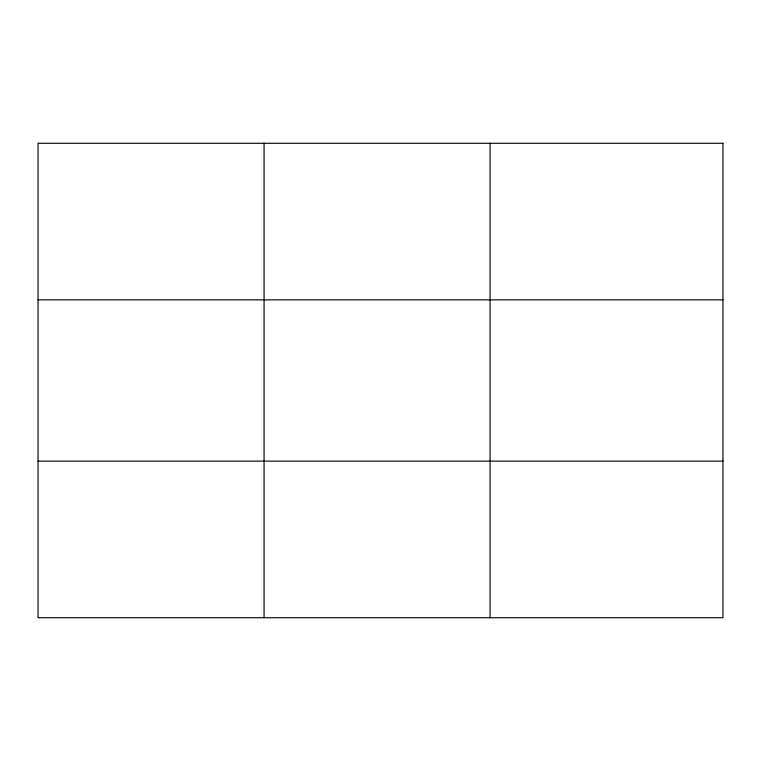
<?xml version="1.0" encoding="UTF-8"?>
<svg xmlns="http://www.w3.org/2000/svg" width="761" height="761" viewBox="0 0 761 761"><rect width="100%" height="100%" fill="white"/><g stroke="black" fill="none" stroke-linecap="round" stroke-linejoin="round"><path stroke-width="1.14" d="M264.067 143.287L264.067 617.713M490.084 143.287L490.084 617.713M38.05 299.853L722.95 299.853M38.05 461.147L722.95 461.147M722.95 143.287L722.95 617.713L38.05 617.713L38.05 143.287L722.95 143.287"/></g></svg>
